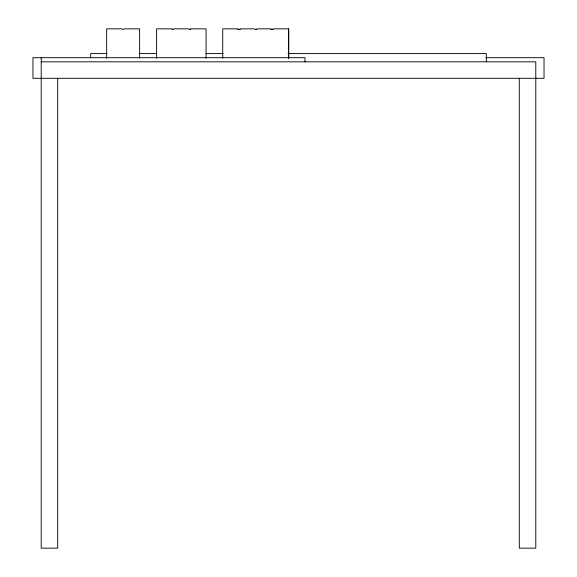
<?xml version="1.0" encoding="UTF-8"?>
<svg xmlns="http://www.w3.org/2000/svg" width="577" height="577" viewBox="0 0 577 577"><rect width="100%" height="100%" fill="white"/><g stroke="black" fill="none" stroke-linecap="round" stroke-linejoin="round"><path stroke-width="0.87" d="M288.666 28.85L288.666 58.255L288.666 28.85L273.476 28.85L272.178 29.499L270.88 28.85L256.989 28.85L255.69 29.499L254.392 28.85L240.508 28.85L239.21 29.499L237.912 28.85L222.722 28.85L222.722 58.255M237.832 29.499L240.241 29.499M255.69 29.499L256.722 29.499M270.808 29.499L273.209 29.499M106.896 53.582L90.668 53.582L90.668 57.7M139.338 53.582L156.461 53.582M206.032 53.582L223.234 53.582M288.053 53.582L486.332 53.582L486.332 61.818M485.892 57.7L544.032 57.7L544.032 78.306L32.968 78.306L32.968 57.7L304.988 57.7L304.988 61.818M41.212 61.818L535.788 61.818L535.788 548.15L519.3 548.15L519.3 78.306M206.068 58.255L206.068 28.85L190.886 28.85L189.588 29.499L188.29 28.85L174.398 28.85L173.1 29.499L171.802 28.85L156.612 28.85L156.612 58.255M190.41 29.088L190.41 29.499M172.278 29.088L172.278 29.499M139.627 58.255L139.627 28.85L124.437 28.85L123.139 29.499L121.841 28.85L106.651 28.85L106.651 58.255M57.7 78.306L57.7 548.15L41.212 548.15L41.212 57.7"/></g></svg>
